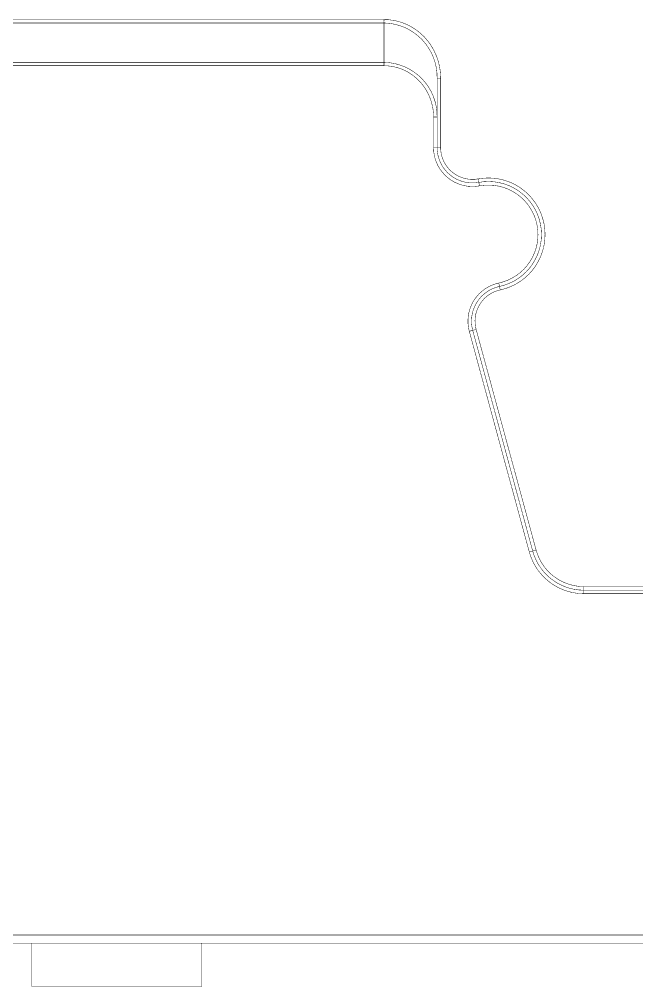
# Model space of a CAD drawing. Header units: inches. Extents: x 0 to 35.2, y -0.7 to 15.9.
# Drawn here: x 23.009 to 23.696, y 2.414 to 3.49 of the extents above; entities that cross this region are included whole.
import ezdxf

# ---------------------------------------------------------------- set-up
doc = ezdxf.new("R2010")
doc.units = ezdxf.units.IN
doc.header["$MEASUREMENT"] = 0
doc.layers.add('Dimensions', color=6, linetype='Continuous')

msp = doc.modelspace()

# ---------------------------------------------------------------- linework, layer by layer
at = {"layer": 'Dimensions', "const_width": 0.0005}
for points in [[(22.4046, 3.49), (23.4149, 3.49)], [(23.4149, 3.488), (23.4149, 3.49)], [(23.4149, 3.49), (23.4159, 3.4899)], [(23.4149, 3.4866), (23.4149, 3.4872)], [(23.4159, 3.4899), (23.4169, 3.4899)], [(23.4169, 3.4899), (23.4179, 3.4899)], [(23.4179, 3.4899), (23.4189, 3.4898)], [(23.4189, 3.4898), (23.4199, 3.4898)], [(23.4199, 3.4898), (23.4208, 3.4897)], [(23.4208, 3.4897), (23.4218, 3.4896)], [(23.4218, 3.4896), (23.4228, 3.4894)], [(23.4228, 3.4894), (23.4238, 3.4893)], [(23.4238, 3.4893), (23.4248, 3.4892)], [(23.4248, 3.4892), (23.4258, 3.489)], [(23.4258, 3.489), (23.4267, 3.4888)], [(23.4267, 3.4888), (23.4277, 3.4886)], [(23.4277, 3.4886), (23.4287, 3.4884)], [(23.4287, 3.4884), (23.4296, 3.4882)], [(23.4296, 3.4882), (23.4306, 3.4879)], [(23.4306, 3.4879), (23.4315, 3.4876)], [(23.4315, 3.4876), (23.4325, 3.4874)], [(23.4325, 3.4874), (23.4334, 3.4871)], [(22.4045, 3.4862), (23.4149, 3.4862)], [(23.4149, 3.4862), (23.4149, 3.4866)], [(23.4149, 3.4424), (23.4149, 3.4862)], [(23.4334, 3.4871), (23.4344, 3.4868)], [(23.4344, 3.4868), (23.4353, 3.4864)], [(23.4353, 3.4864), (23.4363, 3.4861)], [(23.4363, 3.4861), (23.4372, 3.4857)], [(23.4372, 3.4857), (23.4381, 3.4854)], [(23.4381, 3.4854), (23.439, 3.485)], [(23.439, 3.485), (23.4399, 3.4846)], [(23.4399, 3.4846), (23.4408, 3.4842)], [(23.4408, 3.4842), (23.4417, 3.4837)], [(23.4417, 3.4837), (23.4426, 3.4833)], [(23.4426, 3.4833), (23.4435, 3.4828)], [(23.4435, 3.4828), (23.4444, 3.4824)], [(23.4444, 3.4824), (23.4453, 3.4819)], [(23.4453, 3.4819), (23.4461, 3.4814)], [(23.4461, 3.4814), (23.447, 3.4809)], [(23.447, 3.4809), (23.4478, 3.4803)], [(23.4478, 3.4803), (23.4487, 3.4798)], [(23.4487, 3.4798), (23.4495, 3.4792)], [(23.4495, 3.4792), (23.4503, 3.4787)], [(23.4503, 3.4787), (23.4511, 3.4781)], [(23.4511, 3.4781), (23.4519, 3.4775)], [(23.4519, 3.4775), (23.4527, 3.4769)], [(23.4527, 3.4769), (23.4535, 3.4763)], [(23.4535, 3.4763), (23.4543, 3.4756)], [(23.4543, 3.4756), (23.4551, 3.475)], [(23.4551, 3.475), (23.4558, 3.4743)], [(23.4558, 3.4743), (23.4566, 3.4737)], [(23.4566, 3.4737), (23.4573, 3.473)], [(23.4573, 3.473), (23.458, 3.4723)], [(23.458, 3.4723), (23.4588, 3.4716)], [(23.4588, 3.4716), (23.4595, 3.4709)], [(23.4595, 3.4709), (23.4602, 3.4701)], [(23.4602, 3.4701), (23.4608, 3.4694)], [(23.4608, 3.4694), (23.4615, 3.4686)], [(23.4615, 3.4686), (23.4622, 3.4679)], [(23.4622, 3.4679), (23.4628, 3.4671)], [(23.4628, 3.4671), (23.4635, 3.4663)], [(23.4635, 3.4663), (23.4641, 3.4655)], [(23.4641, 3.4655), (23.4647, 3.4647)], [(23.4647, 3.4647), (23.4653, 3.4639)], [(23.4653, 3.4639), (23.4659, 3.4631)], [(23.4659, 3.4631), (23.4665, 3.4622)], [(23.4665, 3.4622), (23.467, 3.4614)], [(23.467, 3.4614), (23.4676, 3.4605)], [(23.4676, 3.4605), (23.4681, 3.4597)], [(23.4681, 3.4597), (23.4686, 3.4588)], [(23.4686, 3.4588), (23.4691, 3.4579)], [(23.4691, 3.4579), (23.4696, 3.4571)], [(23.4696, 3.4571), (23.4701, 3.4562)], [(23.4701, 3.4562), (23.4706, 3.4553)], [(23.4706, 3.4553), (23.471, 3.4543)], [(23.471, 3.4543), (23.4715, 3.4534)], [(23.4715, 3.4534), (23.4719, 3.4525)], [(23.4719, 3.4525), (23.4723, 3.4516)], [(23.4723, 3.4516), (23.4727, 3.4506)], [(23.4727, 3.4506), (23.4731, 3.4497)], [(23.4731, 3.4497), (23.4735, 3.4487)], [(23.4735, 3.4487), (23.4738, 3.4478)], [(23.4738, 3.4478), (23.4742, 3.4468)], [(23.4742, 3.4468), (23.4745, 3.4459)], [(23.4745, 3.4459), (23.4748, 3.4449)], [(23.4748, 3.4449), (23.4751, 3.4439)], [(22.4031, 3.4424), (23.4149, 3.4424)], [(22.4031, 3.4386), (23.4149, 3.4386)], [(23.4149, 3.4413), (23.4149, 3.4424)], [(23.4149, 3.4405), (23.4149, 3.4413)], [(23.4149, 3.4396), (23.4149, 3.4405)], [(23.4149, 3.4386), (23.4149, 3.4396)], [(23.4149, 3.4386), (23.4158, 3.4385)], [(23.4158, 3.4385), (23.4167, 3.4385)], [(23.4167, 3.4385), (23.4175, 3.4385)], [(23.4175, 3.4385), (23.4184, 3.4384)], [(23.4184, 3.4384), (23.4192, 3.4384)], [(23.4192, 3.4384), (23.4201, 3.4383)], [(23.4201, 3.4383), (23.421, 3.4382)], [(23.421, 3.4382), (23.4218, 3.4381)], [(23.4218, 3.4381), (23.4227, 3.438)], [(23.4227, 3.438), (23.4235, 3.4378)], [(23.4235, 3.4378), (23.4244, 3.4377)], [(23.4244, 3.4377), (23.4252, 3.4375)], [(23.4252, 3.4375), (23.4261, 3.4374)], [(23.4261, 3.4374), (23.4269, 3.4372)], [(23.4269, 3.4372), (23.4278, 3.437)], [(23.4278, 3.437), (23.4286, 3.4368)], [(23.4286, 3.4368), (23.4295, 3.4365)], [(23.4295, 3.4365), (23.4303, 3.4363)], [(23.4303, 3.4363), (23.4311, 3.436)], [(23.4311, 3.436), (23.432, 3.4358)], [(23.432, 3.4358), (23.4328, 3.4355)], [(23.4328, 3.4355), (23.4336, 3.4352)], [(23.4336, 3.4352), (23.4344, 3.4349)], [(23.4344, 3.4349), (23.4352, 3.4345)], [(23.4352, 3.4345), (23.436, 3.4342)], [(23.436, 3.4342), (23.4368, 3.4339)], [(23.4368, 3.4339), (23.4376, 3.4335)], [(23.4376, 3.4335), (23.4384, 3.4331)], [(23.4751, 3.4439), (23.4754, 3.4429)], [(23.4754, 3.4429), (23.4757, 3.4419)], [(23.4757, 3.4419), (23.4759, 3.441)], [(23.4759, 3.441), (23.4762, 3.44)], [(23.4762, 3.44), (23.4764, 3.439)], [(23.4764, 3.439), (23.4766, 3.438)], [(23.4766, 3.438), (23.4768, 3.437)], [(23.4768, 3.437), (23.477, 3.436)], [(23.477, 3.436), (23.4771, 3.4349)], [(23.4771, 3.4349), (23.4773, 3.4339)], [(23.4773, 3.4339), (23.4774, 3.4329)], [(23.4384, 3.4331), (23.4392, 3.4327)], [(23.4392, 3.4327), (23.4399, 3.4323)], [(23.4399, 3.4323), (23.4407, 3.4319)], [(23.4407, 3.4319), (23.4415, 3.4315)], [(23.4415, 3.4315), (23.4422, 3.4311)], [(23.4422, 3.4311), (23.443, 3.4306)], [(23.443, 3.4306), (23.4437, 3.4301)], [(23.4437, 3.4301), (23.4445, 3.4297)], [(23.4445, 3.4297), (23.4452, 3.4292)], [(23.4452, 3.4292), (23.4459, 3.4287)], [(23.4459, 3.4287), (23.4466, 3.4282)], [(23.4466, 3.4282), (23.4473, 3.4277)], [(23.4473, 3.4277), (23.448, 3.4271)], [(23.448, 3.4271), (23.4487, 3.4266)], [(23.4487, 3.4266), (23.4494, 3.426)], [(23.4494, 3.426), (23.4501, 3.4255)], [(23.4501, 3.4255), (23.4507, 3.4249)], [(23.4507, 3.4249), (23.4514, 3.4243)], [(23.4514, 3.4243), (23.452, 3.4237)], [(23.452, 3.4237), (23.4527, 3.4231)], [(23.4527, 3.4231), (23.4533, 3.4225)], [(23.474, 3.3815), (23.474, 3.4247)], [(23.474, 3.4247), (23.4779, 3.4247)], [(23.4774, 3.4329), (23.4775, 3.4319)], [(23.4775, 3.4319), (23.4776, 3.4309)], [(23.4776, 3.4309), (23.4777, 3.4299)], [(23.4777, 3.4299), (23.4778, 3.4288)], [(23.4778, 3.4288), (23.4778, 3.4278)], [(23.4778, 3.4278), (23.4779, 3.4268)], [(23.4779, 3.4268), (23.4779, 3.4258)], [(23.4779, 3.4258), (23.4779, 3.4247)], [(23.4779, 3.3475), (23.4779, 3.4247)], [(23.4533, 3.4225), (23.4539, 3.4218)], [(23.4539, 3.4218), (23.4545, 3.4212)], [(23.4545, 3.4212), (23.4551, 3.4206)], [(23.4551, 3.4206), (23.4557, 3.4199)], [(23.4557, 3.4199), (23.4563, 3.4192)], [(23.4563, 3.4192), (23.4568, 3.4185)], [(23.4568, 3.4185), (23.4574, 3.4179)], [(23.4574, 3.4179), (23.4579, 3.4172)], [(23.4579, 3.4172), (23.4585, 3.4165)], [(23.4585, 3.4165), (23.459, 3.4158)], [(23.459, 3.4158), (23.4595, 3.415)], [(23.4595, 3.415), (23.46, 3.4143)], [(23.46, 3.4143), (23.4605, 3.4136)], [(23.4605, 3.4136), (23.461, 3.4128)], [(23.461, 3.4128), (23.4615, 3.4121)], [(23.4615, 3.4121), (23.4619, 3.4113)], [(23.4619, 3.4113), (23.4624, 3.4105)], [(23.4624, 3.4105), (23.4628, 3.4098)], [(23.4628, 3.4098), (23.4632, 3.409)], [(23.4632, 3.409), (23.4636, 3.4082)], [(23.4636, 3.4082), (23.464, 3.4074)], [(23.464, 3.4074), (23.4644, 3.4066)], [(23.4644, 3.4066), (23.4648, 3.4058)], [(23.4648, 3.4058), (23.4652, 3.405)], [(23.4652, 3.405), (23.4655, 3.4042)], [(23.4655, 3.4042), (23.4658, 3.4033)], [(23.4658, 3.4033), (23.4662, 3.4025)], [(23.4662, 3.4025), (23.4665, 3.4017)], [(23.4665, 3.4017), (23.4668, 3.4008)], [(23.4668, 3.4008), (23.4671, 3.4)], [(23.4671, 3.4), (23.4673, 3.3991)], [(23.4673, 3.3991), (23.4676, 3.3983)], [(23.4676, 3.3983), (23.4679, 3.3974)], [(23.4679, 3.3974), (23.4681, 3.3965)], [(23.4681, 3.3965), (23.4683, 3.3957)], [(23.4683, 3.3957), (23.4685, 3.3948)], [(23.4685, 3.3948), (23.4687, 3.3939)], [(23.4687, 3.3939), (23.4689, 3.3931)], [(23.4689, 3.3931), (23.4691, 3.3922)], [(23.4691, 3.3922), (23.4692, 3.3913)], [(23.4692, 3.3913), (23.4694, 3.3904)], [(23.4694, 3.3904), (23.4695, 3.3895)], [(23.4695, 3.3895), (23.4696, 3.3886)], [(23.4696, 3.3886), (23.4697, 3.3878)], [(23.4697, 3.3878), (23.4698, 3.3869)], [(23.4698, 3.3869), (23.4699, 3.386)], [(23.4699, 3.386), (23.4699, 3.3851)], [(23.4699, 3.3851), (23.47, 3.3842)], [(23.47, 3.3842), (23.47, 3.3833)], [(23.47, 3.3833), (23.47, 3.3824)], [(23.47, 3.3824), (23.47, 3.3815)], [(23.47, 3.3475), (23.47, 3.3815)], [(23.47, 3.3815), (23.474, 3.3815)], [(23.474, 3.3475), (23.474, 3.3815)], [(23.47, 3.3475), (23.474, 3.3475)], [(23.474, 3.3475), (23.4779, 3.3475)], [(23.5197, 3.3127), (23.5204, 3.3088)], [(23.5204, 3.3088), (23.5211, 3.3049)], [(23.5426, 3.1968), (23.5434, 3.193)], [(23.5434, 3.193), (23.5442, 3.1891)], [(23.5098, 3.1431), (23.5136, 3.1441)], [(23.5098, 3.1431), (23.5765, 2.8976)], [(23.5136, 3.1441), (23.5174, 3.1452)], [(23.5136, 3.1441), (23.5803, 2.8986)], [(23.5174, 3.1452), (23.5841, 2.8997)], [(23.5765, 2.8976), (23.5803, 2.8986)], [(23.5803, 2.8986), (23.5841, 2.8997)], [(23.6372, 2.855), (23.6372, 2.859)], [(23.6372, 2.859), (23.7279, 2.859)], [(23.6372, 2.855), (23.7279, 2.855)], [(23.6372, 2.8511), (23.6372, 2.855)], [(23.6372, 2.8511), (23.7279, 2.8511)], [(22.4031, 2.4713), (25.722, 2.4713)], [(22.4031, 2.4614), (23.0232, 2.4614)], [(23.0232, 2.4622), (23.2122, 2.4622)], [(23.0232, 2.4614), (23.0232, 2.4622)], [(23.0232, 2.4141), (23.0232, 2.4614)], [(23.2122, 2.4614), (23.2122, 2.4622)], [(23.2122, 2.4614), (24.913, 2.4614)], [(23.2122, 2.4141), (23.2122, 2.4614)], [(23.0232, 2.4141), (23.2122, 2.4141)]]:
    msp.add_lwpolyline(points, dxfattribs=at)
at = {"layer": 'Dimensions', "const_width": 0.00025}
for points in [[(23.4148, 3.49, 1), (23.415, 3.49, 1)], [(23.4148, 3.49, 1), (23.415, 3.49, 1)], [(23.4148, 3.49, 1), (23.415, 3.49, 1)], [(23.4148, 3.488, 1), (23.415, 3.488, 1)], [(23.4148, 3.4873, 1), (23.415, 3.4873, 1)], [(23.4148, 3.4872, 1), (23.415, 3.4872, 1)], [(23.4158, 3.4899, 1), (23.416, 3.4899, 1)], [(23.4158, 3.4899, 1), (23.416, 3.4899, 1)], [(23.4168, 3.4899, 1), (23.417, 3.4899, 1)], [(23.4168, 3.4899, 1), (23.417, 3.4899, 1)], [(23.4178, 3.4899, 1), (23.418, 3.4899, 1)], [(23.4178, 3.4899, 1), (23.418, 3.4899, 1)], [(23.4188, 3.4898, 1), (23.419, 3.4898, 1)], [(23.4188, 3.4898, 1), (23.419, 3.4898, 1)], [(23.4197, 3.4898, 1), (23.42, 3.4898, 1)], [(23.4197, 3.4898, 1), (23.42, 3.4898, 1)], [(23.4207, 3.4897, 1), (23.421, 3.4897, 1)], [(23.4207, 3.4897, 1), (23.421, 3.4897, 1)], [(23.4217, 3.4896, 1), (23.422, 3.4896, 1)], [(23.4217, 3.4896, 1), (23.422, 3.4896, 1)], [(23.4227, 3.4894, 1), (23.4229, 3.4894, 1)], [(23.4227, 3.4894, 1), (23.4229, 3.4894, 1)], [(23.4237, 3.4893, 1), (23.4239, 3.4893, 1)], [(23.4237, 3.4893, 1), (23.4239, 3.4893, 1)], [(23.4247, 3.4892, 1), (23.4249, 3.4892, 1)], [(23.4247, 3.4892, 1), (23.4249, 3.4892, 1)], [(23.4256, 3.489, 1), (23.4259, 3.489, 1)], [(23.4256, 3.489, 1), (23.4259, 3.489, 1)], [(23.4266, 3.4888, 1), (23.4269, 3.4888, 1)], [(23.4266, 3.4888, 1), (23.4269, 3.4888, 1)], [(23.4276, 3.4886, 1), (23.4278, 3.4886, 1)], [(23.4276, 3.4886, 1), (23.4278, 3.4886, 1)], [(23.4285, 3.4884, 1), (23.4288, 3.4884, 1)], [(23.4285, 3.4884, 1), (23.4288, 3.4884, 1)], [(23.4295, 3.4882, 1), (23.4298, 3.4882, 1)], [(23.4295, 3.4882, 1), (23.4298, 3.4882, 1)], [(23.4305, 3.4879, 1), (23.4307, 3.4879, 1)], [(23.4305, 3.4879, 1), (23.4307, 3.4879, 1)], [(23.4314, 3.4876, 1), (23.4317, 3.4876, 1)], [(23.4314, 3.4876, 1), (23.4317, 3.4876, 1)], [(23.4324, 3.4874, 1), (23.4326, 3.4874, 1)], [(23.4324, 3.4874, 1), (23.4326, 3.4874, 1)], [(23.4148, 3.4871, 1), (23.415, 3.4871, 1)], [(23.4148, 3.4866, 1), (23.415, 3.4866, 1)], [(23.4148, 3.4866, 1), (23.415, 3.4866, 1)], [(23.4148, 3.4862, 1), (23.415, 3.4862, 1)], [(23.4148, 3.4862, 1), (23.415, 3.4862, 1)], [(23.4148, 3.4862, 1), (23.415, 3.4862, 1)], [(23.4148, 3.4862, 1), (23.415, 3.4862, 1)], [(23.4333, 3.4871, 1), (23.4336, 3.4871, 1)], [(23.4333, 3.4871, 1), (23.4336, 3.4871, 1)], [(23.4343, 3.4868, 1), (23.4345, 3.4868, 1)], [(23.4343, 3.4868, 1), (23.4345, 3.4868, 1)], [(23.4352, 3.4864, 1), (23.4355, 3.4864, 1)], [(23.4352, 3.4864, 1), (23.4355, 3.4864, 1)], [(23.4361, 3.4861, 1), (23.4364, 3.4861, 1)], [(23.4361, 3.4861, 1), (23.4364, 3.4861, 1)], [(23.4371, 3.4857, 1), (23.4373, 3.4857, 1)], [(23.4371, 3.4857, 1), (23.4373, 3.4857, 1)], [(23.438, 3.4854, 1), (23.4382, 3.4854, 1)], [(23.438, 3.4854, 1), (23.4382, 3.4854, 1)], [(23.4389, 3.485, 1), (23.4392, 3.485, 1)], [(23.4389, 3.485, 1), (23.4392, 3.485, 1)], [(23.4398, 3.4846, 1), (23.4401, 3.4846, 1)], [(23.4398, 3.4846, 1), (23.4401, 3.4846, 1)], [(23.4407, 3.4842, 1), (23.441, 3.4842, 1)], [(23.4407, 3.4842, 1), (23.441, 3.4842, 1)], [(23.4416, 3.4837, 1), (23.4419, 3.4837, 1)], [(23.4416, 3.4837, 1), (23.4419, 3.4837, 1)], [(23.4425, 3.4833, 1), (23.4428, 3.4833, 1)], [(23.4425, 3.4833, 1), (23.4428, 3.4833, 1)], [(23.4434, 3.4828, 1), (23.4436, 3.4828, 1)], [(23.4434, 3.4828, 1), (23.4436, 3.4828, 1)], [(23.4443, 3.4824, 1), (23.4445, 3.4824, 1)], [(23.4443, 3.4824, 1), (23.4445, 3.4824, 1)], [(23.4451, 3.4819, 1), (23.4454, 3.4819, 1)], [(23.4451, 3.4819, 1), (23.4454, 3.4819, 1)], [(23.446, 3.4814, 1), (23.4463, 3.4814, 1)], [(23.446, 3.4814, 1), (23.4463, 3.4814, 1)], [(23.4469, 3.4809, 1), (23.4471, 3.4809, 1)], [(23.4469, 3.4809, 1), (23.4471, 3.4809, 1)], [(23.4477, 3.4803, 1), (23.448, 3.4803, 1)], [(23.4477, 3.4803, 1), (23.448, 3.4803, 1)], [(23.4485, 3.4798, 1), (23.4488, 3.4798, 1)], [(23.4485, 3.4798, 1), (23.4488, 3.4798, 1)], [(23.4494, 3.4792, 1), (23.4496, 3.4792, 1)], [(23.4494, 3.4792, 1), (23.4496, 3.4792, 1)], [(23.4502, 3.4787, 1), (23.4505, 3.4787, 1)], [(23.4502, 3.4787, 1), (23.4505, 3.4787, 1)], [(23.451, 3.4781, 1), (23.4513, 3.4781, 1)], [(23.451, 3.4781, 1), (23.4513, 3.4781, 1)], [(23.4518, 3.4775, 1), (23.4521, 3.4775, 1)], [(23.4518, 3.4775, 1), (23.4521, 3.4775, 1)], [(23.4526, 3.4769, 1), (23.4529, 3.4769, 1)], [(23.4526, 3.4769, 1), (23.4529, 3.4769, 1)], [(23.4534, 3.4763, 1), (23.4537, 3.4763, 1)], [(23.4534, 3.4763, 1), (23.4537, 3.4763, 1)], [(23.4542, 3.4756, 1), (23.4544, 3.4756, 1)], [(23.4542, 3.4756, 1), (23.4544, 3.4756, 1)], [(23.4549, 3.475, 1), (23.4552, 3.475, 1)], [(23.4549, 3.475, 1), (23.4552, 3.475, 1)], [(23.4557, 3.4743, 1), (23.456, 3.4743, 1)], [(23.4557, 3.4743, 1), (23.456, 3.4743, 1)], [(23.4565, 3.4737, 1), (23.4567, 3.4737, 1)], [(23.4565, 3.4737, 1), (23.4567, 3.4737, 1)], [(23.4572, 3.473, 1), (23.4574, 3.473, 1)], [(23.4572, 3.473, 1), (23.4574, 3.473, 1)], [(23.4579, 3.4723, 1), (23.4582, 3.4723, 1)], [(23.4579, 3.4723, 1), (23.4582, 3.4723, 1)], [(23.4586, 3.4716, 1), (23.4589, 3.4716, 1)], [(23.4586, 3.4716, 1), (23.4589, 3.4716, 1)], [(23.4593, 3.4709, 1), (23.4596, 3.4709, 1)], [(23.4593, 3.4709, 1), (23.4596, 3.4709, 1)], [(23.46, 3.4701, 1), (23.4603, 3.4701, 1)], [(23.46, 3.4701, 1), (23.4603, 3.4701, 1)], [(23.4607, 3.4694, 1), (23.461, 3.4694, 1)], [(23.4607, 3.4694, 1), (23.461, 3.4694, 1)], [(23.4614, 3.4686, 1), (23.4616, 3.4686, 1)], [(23.4614, 3.4686, 1), (23.4616, 3.4686, 1)], [(23.462, 3.4679, 1), (23.4623, 3.4679, 1)], [(23.462, 3.4679, 1), (23.4623, 3.4679, 1)], [(23.4627, 3.4671, 1), (23.4629, 3.4671, 1)], [(23.4627, 3.4671, 1), (23.4629, 3.4671, 1)], [(23.4633, 3.4663, 1), (23.4636, 3.4663, 1)], [(23.4633, 3.4663, 1), (23.4636, 3.4663, 1)], [(23.464, 3.4655, 1), (23.4642, 3.4655, 1)], [(23.464, 3.4655, 1), (23.4642, 3.4655, 1)], [(23.4646, 3.4647, 1), (23.4648, 3.4647, 1)], [(23.4646, 3.4647, 1), (23.4648, 3.4647, 1)], [(23.4652, 3.4639, 1), (23.4654, 3.4639, 1)], [(23.4652, 3.4639, 1), (23.4654, 3.4639, 1)], [(23.4658, 3.4631, 1), (23.466, 3.4631, 1)], [(23.4658, 3.4631, 1), (23.466, 3.4631, 1)], [(23.4663, 3.4622, 1), (23.4666, 3.4622, 1)], [(23.4663, 3.4622, 1), (23.4666, 3.4622, 1)], [(23.4669, 3.4614, 1), (23.4671, 3.4614, 1)], [(23.4669, 3.4614, 1), (23.4671, 3.4614, 1)], [(23.4674, 3.4605, 1), (23.4677, 3.4605, 1)], [(23.4674, 3.4605, 1), (23.4677, 3.4605, 1)], [(23.468, 3.4597, 1), (23.4682, 3.4597, 1)], [(23.468, 3.4597, 1), (23.4682, 3.4597, 1)], [(23.4685, 3.4588, 1), (23.4688, 3.4588, 1)], [(23.4685, 3.4588, 1), (23.4688, 3.4588, 1)], [(23.469, 3.4579, 1), (23.4693, 3.4579, 1)], [(23.469, 3.4579, 1), (23.4693, 3.4579, 1)], [(23.4695, 3.4571, 1), (23.4698, 3.4571, 1)], [(23.4695, 3.4571, 1), (23.4698, 3.4571, 1)], [(23.47, 3.4562, 1), (23.4702, 3.4562, 1)], [(23.47, 3.4562, 1), (23.4702, 3.4562, 1)], [(23.4705, 3.4553, 1), (23.4707, 3.4553, 1)], [(23.4705, 3.4553, 1), (23.4707, 3.4553, 1)], [(23.4709, 3.4543, 1), (23.4712, 3.4543, 1)], [(23.4709, 3.4543, 1), (23.4712, 3.4543, 1)], [(23.4714, 3.4534, 1), (23.4716, 3.4534, 1)], [(23.4714, 3.4534, 1), (23.4716, 3.4534, 1)], [(23.4718, 3.4525, 1), (23.472, 3.4525, 1)], [(23.4718, 3.4525, 1), (23.472, 3.4525, 1)], [(23.4722, 3.4516, 1), (23.4725, 3.4516, 1)], [(23.4722, 3.4516, 1), (23.4725, 3.4516, 1)], [(23.4726, 3.4506, 1), (23.4729, 3.4506, 1)], [(23.4726, 3.4506, 1), (23.4729, 3.4506, 1)], [(23.473, 3.4497, 1), (23.4732, 3.4497, 1)], [(23.473, 3.4497, 1), (23.4732, 3.4497, 1)], [(23.4734, 3.4487, 1), (23.4736, 3.4487, 1)], [(23.4734, 3.4487, 1), (23.4736, 3.4487, 1)], [(23.4737, 3.4478, 1), (23.474, 3.4478, 1)], [(23.4737, 3.4478, 1), (23.474, 3.4478, 1)], [(23.4741, 3.4468, 1), (23.4743, 3.4468, 1)], [(23.4741, 3.4468, 1), (23.4743, 3.4468, 1)], [(23.4744, 3.4459, 1), (23.4746, 3.4459, 1)], [(23.4744, 3.4459, 1), (23.4746, 3.4459, 1)], [(23.4747, 3.4449, 1), (23.475, 3.4449, 1)], [(23.4747, 3.4449, 1), (23.475, 3.4449, 1)], [(23.4148, 3.4424, 1), (23.415, 3.4424, 1)], [(23.4148, 3.4424, 1), (23.415, 3.4424, 1)], [(23.4148, 3.4424, 1), (23.415, 3.4424, 1)], [(23.4148, 3.4424, 1), (23.415, 3.4424, 1)], [(23.4148, 3.4413, 1), (23.415, 3.4413, 1)], [(23.4148, 3.4413, 1), (23.415, 3.4413, 1)], [(23.4148, 3.4405, 1), (23.415, 3.4405, 1)], [(23.4148, 3.4405, 1), (23.415, 3.4405, 1)], [(23.4148, 3.4396, 1), (23.415, 3.4396, 1)], [(23.4148, 3.4396, 1), (23.415, 3.4396, 1)], [(23.4148, 3.4386, 1), (23.415, 3.4386, 1)], [(23.4148, 3.4386, 1), (23.415, 3.4386, 1)], [(23.4148, 3.4386, 1), (23.415, 3.4386, 1)], [(23.4157, 3.4385, 1), (23.4159, 3.4385, 1)], [(23.4157, 3.4385, 1), (23.4159, 3.4385, 1)], [(23.4165, 3.4385, 1), (23.4168, 3.4385, 1)], [(23.4165, 3.4385, 1), (23.4168, 3.4385, 1)], [(23.4174, 3.4385, 1), (23.4176, 3.4385, 1)], [(23.4174, 3.4385, 1), (23.4176, 3.4385, 1)], [(23.4183, 3.4384, 1), (23.4185, 3.4384, 1)], [(23.4183, 3.4384, 1), (23.4185, 3.4384, 1)], [(23.4191, 3.4384, 1), (23.4194, 3.4384, 1)], [(23.4191, 3.4384, 1), (23.4194, 3.4384, 1)], [(23.42, 3.4383, 1), (23.4202, 3.4383, 1)], [(23.42, 3.4383, 1), (23.4202, 3.4383, 1)], [(23.4208, 3.4382, 1), (23.4211, 3.4382, 1)], [(23.4208, 3.4382, 1), (23.4211, 3.4382, 1)], [(23.4217, 3.4381, 1), (23.422, 3.4381, 1)], [(23.4217, 3.4381, 1), (23.422, 3.4381, 1)], [(23.4226, 3.438, 1), (23.4228, 3.438, 1)], [(23.4226, 3.438, 1), (23.4228, 3.438, 1)], [(23.4234, 3.4378, 1), (23.4237, 3.4378, 1)], [(23.4234, 3.4378, 1), (23.4237, 3.4378, 1)], [(23.4243, 3.4377, 1), (23.4245, 3.4377, 1)], [(23.4243, 3.4377, 1), (23.4245, 3.4377, 1)], [(23.4251, 3.4375, 1), (23.4254, 3.4375, 1)], [(23.4251, 3.4375, 1), (23.4254, 3.4375, 1)], [(23.426, 3.4374, 1), (23.4262, 3.4374, 1)], [(23.426, 3.4374, 1), (23.4262, 3.4374, 1)], [(23.4268, 3.4372, 1), (23.4271, 3.4372, 1)], [(23.4268, 3.4372, 1), (23.4271, 3.4372, 1)], [(23.4277, 3.437, 1), (23.4279, 3.437, 1)], [(23.4277, 3.437, 1), (23.4279, 3.437, 1)], [(23.4285, 3.4368, 1), (23.4288, 3.4368, 1)], [(23.4285, 3.4368, 1), (23.4288, 3.4368, 1)], [(23.4293, 3.4365, 1), (23.4296, 3.4365, 1)], [(23.4293, 3.4365, 1), (23.4296, 3.4365, 1)], [(23.4302, 3.4363, 1), (23.4304, 3.4363, 1)], [(23.4302, 3.4363, 1), (23.4304, 3.4363, 1)], [(23.431, 3.436, 1), (23.4313, 3.436, 1)], [(23.431, 3.436, 1), (23.4313, 3.436, 1)], [(23.4318, 3.4358, 1), (23.4321, 3.4358, 1)], [(23.4318, 3.4358, 1), (23.4321, 3.4358, 1)], [(23.4327, 3.4355, 1), (23.4329, 3.4355, 1)], [(23.4327, 3.4355, 1), (23.4329, 3.4355, 1)], [(23.4335, 3.4352, 1), (23.4337, 3.4352, 1)], [(23.4335, 3.4352, 1), (23.4337, 3.4352, 1)], [(23.4343, 3.4349, 1), (23.4345, 3.4349, 1)], [(23.4343, 3.4349, 1), (23.4345, 3.4349, 1)], [(23.4351, 3.4345, 1), (23.4353, 3.4345, 1)], [(23.4351, 3.4345, 1), (23.4353, 3.4345, 1)], [(23.4359, 3.4342, 1), (23.4361, 3.4342, 1)], [(23.4359, 3.4342, 1), (23.4361, 3.4342, 1)], [(23.4367, 3.4339, 1), (23.4369, 3.4339, 1)], [(23.4367, 3.4339, 1), (23.4369, 3.4339, 1)], [(23.4375, 3.4335, 1), (23.4377, 3.4335, 1)], [(23.4375, 3.4335, 1), (23.4377, 3.4335, 1)], [(23.475, 3.4439, 1), (23.4753, 3.4439, 1)], [(23.475, 3.4439, 1), (23.4753, 3.4439, 1)], [(23.4753, 3.4429, 1), (23.4755, 3.4429, 1)], [(23.4753, 3.4429, 1), (23.4755, 3.4429, 1)], [(23.4756, 3.4419, 1), (23.4758, 3.4419, 1)], [(23.4756, 3.4419, 1), (23.4758, 3.4419, 1)], [(23.4758, 3.441, 1), (23.4761, 3.441, 1)], [(23.4758, 3.441, 1), (23.4761, 3.441, 1)], [(23.476, 3.44, 1), (23.4763, 3.44, 1)], [(23.476, 3.44, 1), (23.4763, 3.44, 1)], [(23.4763, 3.439, 1), (23.4765, 3.439, 1)], [(23.4763, 3.439, 1), (23.4765, 3.439, 1)], [(23.4765, 3.438, 1), (23.4767, 3.438, 1)], [(23.4765, 3.438, 1), (23.4767, 3.438, 1)], [(23.4767, 3.437, 1), (23.4769, 3.437, 1)], [(23.4767, 3.437, 1), (23.4769, 3.437, 1)], [(23.4769, 3.436, 1), (23.4771, 3.436, 1)], [(23.4769, 3.436, 1), (23.4771, 3.436, 1)], [(23.477, 3.4349, 1), (23.4773, 3.4349, 1)], [(23.477, 3.4349, 1), (23.4773, 3.4349, 1)], [(23.4772, 3.4339, 1), (23.4774, 3.4339, 1)], [(23.4772, 3.4339, 1), (23.4774, 3.4339, 1)], [(23.4383, 3.4331, 1), (23.4385, 3.4331, 1)], [(23.4383, 3.4331, 1), (23.4385, 3.4331, 1)], [(23.439, 3.4327, 1), (23.4393, 3.4327, 1)], [(23.439, 3.4327, 1), (23.4393, 3.4327, 1)], [(23.4398, 3.4323, 1), (23.4401, 3.4323, 1)], [(23.4398, 3.4323, 1), (23.4401, 3.4323, 1)], [(23.4406, 3.4319, 1), (23.4408, 3.4319, 1)], [(23.4406, 3.4319, 1), (23.4408, 3.4319, 1)], [(23.4413, 3.4315, 1), (23.4416, 3.4315, 1)], [(23.4413, 3.4315, 1), (23.4416, 3.4315, 1)], [(23.4421, 3.4311, 1), (23.4424, 3.4311, 1)], [(23.4421, 3.4311, 1), (23.4424, 3.4311, 1)], [(23.4429, 3.4306, 1), (23.4431, 3.4306, 1)], [(23.4429, 3.4306, 1), (23.4431, 3.4306, 1)], [(23.4436, 3.4301, 1), (23.4438, 3.4301, 1)], [(23.4436, 3.4301, 1), (23.4438, 3.4301, 1)], [(23.4443, 3.4297, 1), (23.4446, 3.4297, 1)], [(23.4443, 3.4297, 1), (23.4446, 3.4297, 1)], [(23.4451, 3.4292, 1), (23.4453, 3.4292, 1)], [(23.4451, 3.4292, 1), (23.4453, 3.4292, 1)], [(23.4458, 3.4287, 1), (23.446, 3.4287, 1)], [(23.4458, 3.4287, 1), (23.446, 3.4287, 1)], [(23.4465, 3.4282, 1), (23.4467, 3.4282, 1)], [(23.4465, 3.4282, 1), (23.4467, 3.4282, 1)], [(23.4472, 3.4277, 1), (23.4474, 3.4277, 1)], [(23.4472, 3.4277, 1), (23.4474, 3.4277, 1)], [(23.4479, 3.4271, 1), (23.4481, 3.4271, 1)], [(23.4479, 3.4271, 1), (23.4481, 3.4271, 1)], [(23.4486, 3.4266, 1), (23.4488, 3.4266, 1)], [(23.4486, 3.4266, 1), (23.4488, 3.4266, 1)], [(23.4493, 3.426, 1), (23.4495, 3.426, 1)], [(23.4493, 3.426, 1), (23.4495, 3.426, 1)], [(23.4499, 3.4255, 1), (23.4502, 3.4255, 1)], [(23.4499, 3.4255, 1), (23.4502, 3.4255, 1)], [(23.4506, 3.4249, 1), (23.4508, 3.4249, 1)], [(23.4506, 3.4249, 1), (23.4508, 3.4249, 1)], [(23.4512, 3.4243, 1), (23.4515, 3.4243, 1)], [(23.4512, 3.4243, 1), (23.4515, 3.4243, 1)], [(23.4519, 3.4237, 1), (23.4521, 3.4237, 1)], [(23.4519, 3.4237, 1), (23.4521, 3.4237, 1)], [(23.4525, 3.4231, 1), (23.4528, 3.4231, 1)], [(23.4525, 3.4231, 1), (23.4528, 3.4231, 1)], [(23.4739, 3.4247, 1), (23.4741, 3.4247, 1)], [(23.4739, 3.4247, 1), (23.4741, 3.4247, 1)], [(23.4739, 3.4247, 1), (23.4741, 3.4247, 1)], [(23.4773, 3.4329, 1), (23.4775, 3.4329, 1)], [(23.4773, 3.4329, 1), (23.4775, 3.4329, 1)], [(23.4774, 3.4319, 1), (23.4777, 3.4319, 1)], [(23.4774, 3.4319, 1), (23.4777, 3.4319, 1)], [(23.4775, 3.4309, 1), (23.4778, 3.4309, 1)], [(23.4775, 3.4309, 1), (23.4778, 3.4309, 1)], [(23.4776, 3.4299, 1), (23.4778, 3.4299, 1)], [(23.4776, 3.4299, 1), (23.4778, 3.4299, 1)], [(23.4777, 3.4288, 1), (23.4779, 3.4288, 1)], [(23.4777, 3.4288, 1), (23.4779, 3.4288, 1)], [(23.4777, 3.4278, 1), (23.478, 3.4278, 1)], [(23.4777, 3.4278, 1), (23.478, 3.4278, 1)], [(23.4778, 3.4268, 1), (23.478, 3.4268, 1)], [(23.4778, 3.4268, 1), (23.478, 3.4268, 1)], [(23.4778, 3.4258, 1), (23.478, 3.4258, 1)], [(23.4778, 3.4258, 1), (23.478, 3.4258, 1)], [(23.4778, 3.4247, 1), (23.478, 3.4247, 1)], [(23.4778, 3.4247, 1), (23.478, 3.4247, 1)], [(23.4778, 3.4247, 1), (23.478, 3.4247, 1)], [(23.4532, 3.4225, 1), (23.4534, 3.4225, 1)], [(23.4532, 3.4225, 1), (23.4534, 3.4225, 1)], [(23.4538, 3.4218, 1), (23.454, 3.4218, 1)], [(23.4538, 3.4218, 1), (23.454, 3.4218, 1)], [(23.4544, 3.4212, 1), (23.4546, 3.4212, 1)], [(23.4544, 3.4212, 1), (23.4546, 3.4212, 1)], [(23.455, 3.4206, 1), (23.4552, 3.4206, 1)], [(23.455, 3.4206, 1), (23.4552, 3.4206, 1)], [(23.4556, 3.4199, 1), (23.4558, 3.4199, 1)], [(23.4556, 3.4199, 1), (23.4558, 3.4199, 1)], [(23.4561, 3.4192, 1), (23.4564, 3.4192, 1)], [(23.4561, 3.4192, 1), (23.4564, 3.4192, 1)], [(23.4567, 3.4185, 1), (23.457, 3.4185, 1)], [(23.4567, 3.4185, 1), (23.457, 3.4185, 1)], [(23.4573, 3.4179, 1), (23.4575, 3.4179, 1)], [(23.4573, 3.4179, 1), (23.4575, 3.4179, 1)], [(23.4578, 3.4172, 1), (23.4581, 3.4172, 1)], [(23.4578, 3.4172, 1), (23.4581, 3.4172, 1)], [(23.4583, 3.4165, 1), (23.4586, 3.4165, 1)], [(23.4583, 3.4165, 1), (23.4586, 3.4165, 1)], [(23.4589, 3.4158, 1), (23.4591, 3.4158, 1)], [(23.4589, 3.4158, 1), (23.4591, 3.4158, 1)], [(23.4594, 3.415, 1), (23.4596, 3.415, 1)], [(23.4594, 3.415, 1), (23.4596, 3.415, 1)], [(23.4599, 3.4143, 1), (23.4601, 3.4143, 1)], [(23.4599, 3.4143, 1), (23.4601, 3.4143, 1)], [(23.4604, 3.4136, 1), (23.4606, 3.4136, 1)], [(23.4604, 3.4136, 1), (23.4606, 3.4136, 1)], [(23.4609, 3.4128, 1), (23.4611, 3.4128, 1)], [(23.4609, 3.4128, 1), (23.4611, 3.4128, 1)], [(23.4613, 3.4121, 1), (23.4616, 3.4121, 1)], [(23.4613, 3.4121, 1), (23.4616, 3.4121, 1)], [(23.4618, 3.4113, 1), (23.462, 3.4113, 1)], [(23.4618, 3.4113, 1), (23.462, 3.4113, 1)], [(23.4622, 3.4105, 1), (23.4625, 3.4105, 1)], [(23.4622, 3.4105, 1), (23.4625, 3.4105, 1)], [(23.4627, 3.4098, 1), (23.4629, 3.4098, 1)], [(23.4627, 3.4098, 1), (23.4629, 3.4098, 1)], [(23.4631, 3.409, 1), (23.4633, 3.409, 1)], [(23.4631, 3.409, 1), (23.4633, 3.409, 1)], [(23.4635, 3.4082, 1), (23.4638, 3.4082, 1)], [(23.4635, 3.4082, 1), (23.4638, 3.4082, 1)], [(23.4639, 3.4074, 1), (23.4642, 3.4074, 1)], [(23.4639, 3.4074, 1), (23.4642, 3.4074, 1)], [(23.4643, 3.4066, 1), (23.4645, 3.4066, 1)], [(23.4643, 3.4066, 1), (23.4645, 3.4066, 1)], [(23.4647, 3.4058, 1), (23.4649, 3.4058, 1)], [(23.4647, 3.4058, 1), (23.4649, 3.4058, 1)], [(23.465, 3.405, 1), (23.4653, 3.405, 1)], [(23.465, 3.405, 1), (23.4653, 3.405, 1)], [(23.4654, 3.4042, 1), (23.4656, 3.4042, 1)], [(23.4654, 3.4042, 1), (23.4656, 3.4042, 1)], [(23.4657, 3.4033, 1), (23.466, 3.4033, 1)], [(23.4657, 3.4033, 1), (23.466, 3.4033, 1)], [(23.466, 3.4025, 1), (23.4663, 3.4025, 1)], [(23.466, 3.4025, 1), (23.4663, 3.4025, 1)], [(23.4664, 3.4017, 1), (23.4666, 3.4017, 1)], [(23.4664, 3.4017, 1), (23.4666, 3.4017, 1)], [(23.4667, 3.4008, 1), (23.4669, 3.4008, 1)], [(23.4667, 3.4008, 1), (23.4669, 3.4008, 1)], [(23.4669, 3.4, 1), (23.4672, 3.4, 1)], [(23.4669, 3.4, 1), (23.4672, 3.4, 1)], [(23.4672, 3.3991, 1), (23.4675, 3.3991, 1)], [(23.4672, 3.3991, 1), (23.4675, 3.3991, 1)], [(23.4675, 3.3983, 1), (23.4677, 3.3983, 1)], [(23.4675, 3.3983, 1), (23.4677, 3.3983, 1)], [(23.4677, 3.3974, 1), (23.468, 3.3974, 1)], [(23.4677, 3.3974, 1), (23.468, 3.3974, 1)], [(23.468, 3.3965, 1), (23.4682, 3.3965, 1)], [(23.468, 3.3965, 1), (23.4682, 3.3965, 1)], [(23.4682, 3.3957, 1), (23.4684, 3.3957, 1)], [(23.4682, 3.3957, 1), (23.4684, 3.3957, 1)], [(23.4684, 3.3948, 1), (23.4686, 3.3948, 1)], [(23.4684, 3.3948, 1), (23.4686, 3.3948, 1)], [(23.4686, 3.3939, 1), (23.4688, 3.3939, 1)], [(23.4686, 3.3939, 1), (23.4688, 3.3939, 1)], [(23.4688, 3.3931, 1), (23.469, 3.3931, 1)], [(23.4688, 3.3931, 1), (23.469, 3.3931, 1)], [(23.4689, 3.3922, 1), (23.4692, 3.3922, 1)], [(23.4689, 3.3922, 1), (23.4692, 3.3922, 1)], [(23.4691, 3.3913, 1), (23.4693, 3.3913, 1)], [(23.4691, 3.3913, 1), (23.4693, 3.3913, 1)], [(23.4692, 3.3904, 1), (23.4695, 3.3904, 1)], [(23.4692, 3.3904, 1), (23.4695, 3.3904, 1)], [(23.4694, 3.3895, 1), (23.4696, 3.3895, 1)], [(23.4694, 3.3895, 1), (23.4696, 3.3895, 1)], [(23.4695, 3.3886, 1), (23.4697, 3.3886, 1)], [(23.4695, 3.3886, 1), (23.4697, 3.3886, 1)], [(23.4696, 3.3878, 1), (23.4698, 3.3878, 1)], [(23.4696, 3.3878, 1), (23.4698, 3.3878, 1)], [(23.4697, 3.3869, 1), (23.4699, 3.3869, 1)], [(23.4697, 3.3869, 1), (23.4699, 3.3869, 1)], [(23.4697, 3.386, 1), (23.47, 3.386, 1)], [(23.4697, 3.386, 1), (23.47, 3.386, 1)], [(23.4698, 3.3851, 1), (23.4701, 3.3851, 1)], [(23.4698, 3.3851, 1), (23.4701, 3.3851, 1)], [(23.4699, 3.3842, 1), (23.4701, 3.3842, 1)], [(23.4699, 3.3842, 1), (23.4701, 3.3842, 1)], [(23.4699, 3.3833, 1), (23.4701, 3.3833, 1)], [(23.4699, 3.3833, 1), (23.4701, 3.3833, 1)], [(23.4699, 3.3824, 1), (23.4702, 3.3824, 1)], [(23.4699, 3.3824, 1), (23.4702, 3.3824, 1)], [(23.4699, 3.3815, 1), (23.4702, 3.3815, 1)], [(23.4699, 3.3815, 1), (23.4702, 3.3815, 1)], [(23.4699, 3.3815, 1), (23.4702, 3.3815, 1)], [(23.4739, 3.3815, 1), (23.4741, 3.3815, 1)], [(23.4739, 3.3815, 1), (23.4741, 3.3815, 1)], [(23.4739, 3.3815, 1), (23.4741, 3.3815, 1)], [(23.4739, 3.3815, 1), (23.4741, 3.3815, 1)], [(23.4699, 3.3475, 1), (23.4702, 3.3475, 1)], [(23.4699, 3.3475, 1), (23.4702, 3.3475, 1)], [(23.4699, 3.3475, 1), (23.4702, 3.3475, 1)], [(23.4739, 3.3475, 1), (23.4741, 3.3475, 1)], [(23.4739, 3.3475, 1), (23.4741, 3.3475, 1)], [(23.4739, 3.3475, 1), (23.4741, 3.3475, 1)], [(23.4739, 3.3475, 1), (23.4741, 3.3475, 1)], [(23.4778, 3.3475, 1), (23.478, 3.3475, 1)], [(23.4778, 3.3475, 1), (23.478, 3.3475, 1)], [(23.4778, 3.3475, 1), (23.478, 3.3475, 1)], [(23.5196, 3.3127, 1), (23.5198, 3.3127, 1)], [(23.5196, 3.3127, 1), (23.5198, 3.3127, 1)], [(23.5196, 3.3127, 1), (23.5198, 3.3127, 1)], [(23.5203, 3.3088, 1), (23.5206, 3.3088, 1)], [(23.5203, 3.3088, 1), (23.5206, 3.3088, 1)], [(23.5203, 3.3088, 1), (23.5206, 3.3088, 1)], [(23.5203, 3.3088, 1), (23.5206, 3.3088, 1)], [(23.521, 3.3049, 1), (23.5213, 3.3049, 1)], [(23.521, 3.3049, 1), (23.5213, 3.3049, 1)], [(23.521, 3.3049, 1), (23.5213, 3.3049, 1)], [(23.5424, 3.1968, 1), (23.5427, 3.1968, 1)], [(23.5424, 3.1968, 1), (23.5427, 3.1968, 1)], [(23.5424, 3.1968, 1), (23.5427, 3.1968, 1)], [(23.5433, 3.193, 1), (23.5435, 3.193, 1)], [(23.5433, 3.193, 1), (23.5435, 3.193, 1)], [(23.5433, 3.193, 1), (23.5435, 3.193, 1)], [(23.5433, 3.193, 1), (23.5435, 3.193, 1)], [(23.5441, 3.1891, 1), (23.5443, 3.1891, 1)], [(23.5441, 3.1891, 1), (23.5443, 3.1891, 1)], [(23.5441, 3.1891, 1), (23.5443, 3.1891, 1)], [(23.5097, 3.1431, 1), (23.5099, 3.1431, 1)], [(23.5097, 3.1431, 1), (23.5099, 3.1431, 1)], [(23.5097, 3.1431, 1), (23.5099, 3.1431, 1)], [(23.5135, 3.1441, 1), (23.5137, 3.1441, 1)], [(23.5135, 3.1441, 1), (23.5137, 3.1441, 1)], [(23.5135, 3.1441, 1), (23.5137, 3.1441, 1)], [(23.5135, 3.1441, 1), (23.5137, 3.1441, 1)], [(23.5173, 3.1452, 1), (23.5175, 3.1452, 1)], [(23.5173, 3.1452, 1), (23.5175, 3.1452, 1)], [(23.5173, 3.1452, 1), (23.5175, 3.1452, 1)], [(23.5763, 2.8976, 1), (23.5766, 2.8976, 1)], [(23.5763, 2.8976, 1), (23.5766, 2.8976, 1)], [(23.5763, 2.8976, 1), (23.5766, 2.8976, 1)], [(23.5801, 2.8986, 1), (23.5804, 2.8986, 1)], [(23.5801, 2.8986, 1), (23.5804, 2.8986, 1)], [(23.5801, 2.8986, 1), (23.5804, 2.8986, 1)], [(23.5801, 2.8986, 1), (23.5804, 2.8986, 1)], [(23.5839, 2.8997, 1), (23.5842, 2.8997, 1)], [(23.5839, 2.8997, 1), (23.5842, 2.8997, 1)], [(23.5839, 2.8997, 1), (23.5842, 2.8997, 1)], [(23.6371, 2.859, 1), (23.6374, 2.859, 1)], [(23.6371, 2.859, 1), (23.6374, 2.859, 1)], [(23.6371, 2.859, 1), (23.6374, 2.859, 1)], [(23.6371, 2.855, 1), (23.6374, 2.855, 1)], [(23.6371, 2.855, 1), (23.6374, 2.855, 1)], [(23.6371, 2.855, 1), (23.6374, 2.855, 1)], [(23.6371, 2.855, 1), (23.6374, 2.855, 1)], [(23.6371, 2.8511, 1), (23.6374, 2.8511, 1)], [(23.6371, 2.8511, 1), (23.6374, 2.8511, 1)], [(23.6371, 2.8511, 1), (23.6374, 2.8511, 1)], [(23.0231, 2.4622, 1), (23.0233, 2.4622, 1)], [(23.0231, 2.4622, 1), (23.0233, 2.4622, 1)], [(23.0231, 2.4614, 1), (23.0233, 2.4614, 1)], [(23.0231, 2.4614, 1), (23.0233, 2.4614, 1)], [(23.0231, 2.4614, 1), (23.0233, 2.4614, 1)], [(23.212, 2.4622, 1), (23.2123, 2.4622, 1)], [(23.212, 2.4622, 1), (23.2123, 2.4622, 1)], [(23.212, 2.4614, 1), (23.2123, 2.4614, 1)], [(23.212, 2.4614, 1), (23.2123, 2.4614, 1)], [(23.212, 2.4614, 1), (23.2123, 2.4614, 1)], [(23.0231, 2.4141, 1), (23.0233, 2.4141, 1)], [(23.0231, 2.4141, 1), (23.0233, 2.4141, 1)], [(23.212, 2.4141, 1), (23.2123, 2.4141, 1)], [(23.212, 2.4141, 1), (23.2123, 2.4141, 1)]]:
    msp.add_lwpolyline(points, format="xyb", close=True, dxfattribs=at)
at = {"layer": 'Dimensions', "const_width": 0.0005}
for points in [[(23.4149, 3.4873, -0.000001), (23.4149, 3.4871)], [(23.4149, 3.4862, -0.414003), (23.474, 3.4247)], [(23.4149, 3.4424, -0.414087), (23.474, 3.3815)], [(23.5211, 3.3049, -0.468273), (23.47, 3.3475)], [(23.5204, 3.3088, -0.468273), (23.474, 3.3475)], [(23.5197, 3.3127, -0.468273), (23.4779, 3.3475)], [(23.5197, 3.3127, -0.985528), (23.5442, 3.1891)], [(23.5204, 3.3088, -0.985528), (23.5434, 3.193)], [(23.5211, 3.3049, -0.985528), (23.5426, 3.1968)], [(23.5098, 3.1431, -0.430405), (23.5426, 3.1968)], [(23.5136, 3.1441, -0.430405), (23.5434, 3.193)], [(23.5174, 3.1452, -0.430405), (23.5442, 3.1891)], [(23.6372, 2.8511, -0.338533), (23.5765, 2.8976)], [(23.6372, 2.855, -0.338533), (23.5803, 2.8986)], [(23.6372, 2.859, -0.338533), (23.5841, 2.8997)]]:
    msp.add_lwpolyline(points, format="xyb", dxfattribs=at)

doc.saveas('drawing.dxf')
